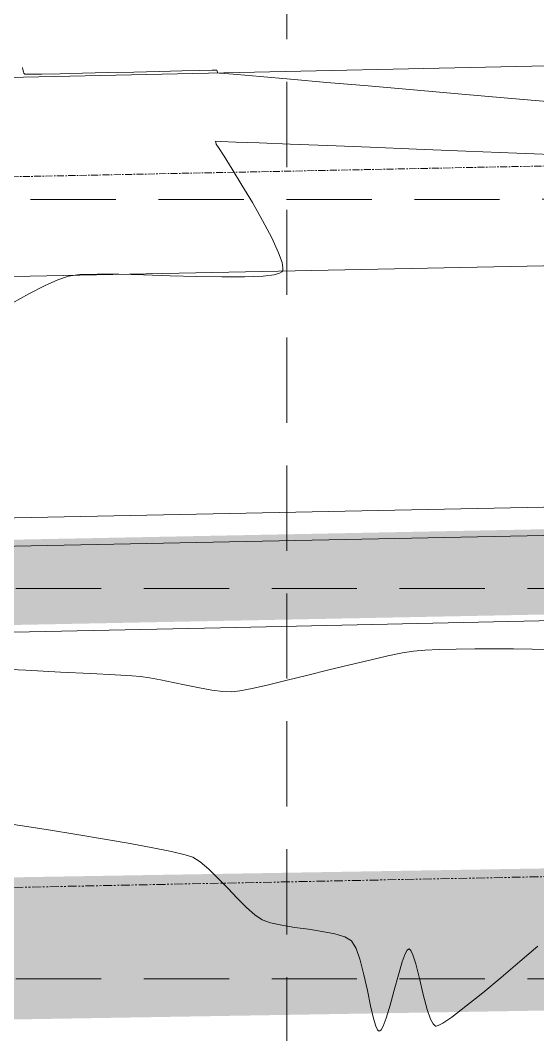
# Model space of a CAD drawing. Extents: x 2140663 to 2528301, y 336313 to 7007653.
# Drawn here: x 2527814.3 to 2527850.7, y 7007455.9 to 7007527.3 of the extents above; entities that cross this region are included whole.
import ezdxf

# ---------------------------------------------------------------- set-up
doc = ezdxf.new("R2010")
doc.units = 0
doc.header["$MEASUREMENT"] = 0
for name, pattern in [('HIDDEN', [0.375, 0.25, -0.125]), ('PHANTOM2', [1.25, 0.625, -0.125, 0.125, -0.125, 0.125, -0.125]), ('xdrc002pt$0$CL', [0.7000000000000001, 0.5, -0.05, 0.1, -0.05])]:
    doc.linetypes.add(name, pattern=pattern)
for name, color, linetype in [('1 EXISTING CONTOURS', 43, 'Continuous'), ('1 SILT FENCE', 200, 'Continuous'), ('GRID', 254, 'HIDDEN'), ('LIMITS OF DISTURBANCE', 1, 'HIDDEN'), ('xdrc002bs$0$C-STRM-PIPE-E', 5, 'Continuous'), ('xdrc002bs$0$v-pave-exst', 6, 'Continuous'), ('xdrc002pt$0$v-prop-line', 3, 'PHANTOM2'), ('xdrc002pt$0$V-RWAY-CNTR-E', 2, 'xdrc002pt$0$CL')]:
    doc.layers.add(name, color=color, linetype=linetype)

msp = doc.modelspace()

# ---------------------------------------------------------------- linework, layer by layer
at = {"layer": '1 EXISTING CONTOURS', "color": 43, "lineweight": 0, "extrusion": (0.9798978747994432, 0.1994997618132278, 0), "elevation": 3874999.331988493}
msp.add_lwpolyline([(6362359.306282264, 601), (6362359.439621211, 601)], dxfattribs=at)
at = {"layer": '1 EXISTING CONTOURS', "color": 43, "lineweight": 0}
for points, elevation in [([(2527814.480033684, 7007523.646579145), (2527814.444091301, 7007523.806694572)], 601), ([(2527814.51397105, 7007523.540067182), (2527814.480033684, 7007523.646579145)], 601), ([(2527814.569585615, 7007523.475720805), (2527814.552768933, 7007523.478048648)], 601), ([(2527814.678916208, 7007523.473332508), (2527814.569585615, 7007523.475720805)], 601), ([(2527817.04862859, 7007523.510939755), (2527815.754945789, 7007523.485893591)], 601), ([(2527818.643011782, 7007523.545485091), (2527817.04862859, 7007523.510939755)], 601), ([(2527822.250791761, 7007523.629323423), (2527820.417323471, 7007523.586092136)], 601), ([(2527824.022644759, 7007523.671741487), (2527822.250791761, 7007523.629323423)], 601), ([(2527826.898417301, 7007523.740388079), (2527825.612110571, 7007523.709908861)], 601), ([(2527828.078465945, 7007523.764532187), (2527827.760793058, 7007523.759741675)], 601), ([(2527828.122406917, 7007523.613681167), (2527828.102974059, 7007523.693514994)], 601), ([(2527828.134718326, 7007523.575746385), (2527828.122406917, 7007523.613681167)], 601), ([(2527828.140451946, 7007523.566953442), (2527828.134718326, 7007523.575746385)], 601), ([(2527828.15575734, 7007523.565229231), (2527828.140451946, 7007523.566953442)], 601), ([(2527828.272845541, 7007523.554413467), (2527828.15575734, 7007523.565229231)], 601), ([(2527828.655438018, 7007523.52054495), (2527828.272845541, 7007523.554413467)], 601), ([(2527831.138208285, 7007523.304890867), (2527829.526033578, 7007523.44461559)], 601), ([(2527838.728932069, 7007522.648841979), (2527835.816602189, 7007522.900558354)], 601), ([(2527841.920757688, 7007522.372686463), (2527838.728932069, 7007522.648841979)], 601), ([(2527848.835117512, 7007521.772840842), (2527845.315134388, 7007522.078537516)], 601), ([(2527852.403762399, 7007521.462042148), (2527848.835117512, 7007521.772840842)], 601), ([(2527827.98663094, 7007518.756059933), (2527828.35728794, 7007518.743271099)], 601), ([(2527828.048145715, 7007518.559297868), (2527828.009630945, 7007518.662603765)], 601), ([(2527828.196286005, 7007518.328474469), (2527828.048145715, 7007518.559297868)], 601), ([(2527829.412435155, 7007518.702959774), (2527831.07153971, 7007518.638347326)], 601), ([(2527831.07153971, 7007518.638347326), (2527833.254068732, 7007518.552655122)], 601), ([(2527833.254068732, 7007518.552655122), (2527835.879489346, 7007518.449104534)], 601), ([(2527831.945306775, 7007511.965524627), (2527831.30917245, 7007513.170900618)], 601), ([(2527832.723068964, 7007509.679571312), (2527832.738310623, 7007509.8591578)], 601), ([(2527816.894729202, 7007509.018005176), (2527817.636903786, 7007509.275597908)], 601), ([(2527817.636903786, 7007509.275597908), (2527818.441915726, 7007509.374743911)], 601), ([(2527818.441915726, 7007509.374743911), (2527819.659806118, 7007509.409942133)], 601), ([(2527821.190546803, 7007509.397946801), (2527822.934109623, 7007509.355512138)], 601), ([(2527828.441449319, 7007509.213114419), (2527830.036019105, 7007509.216464689)], 601), ([(2527830.036019105, 7007509.216464689), (2527831.343270238, 7007509.273146755)], 601), ([(2527832.500272876, 7007509.473999112), (2527832.652989394, 7007509.56305009)], 601), ([(2527832.695703916, 7007509.613523181), (2527832.723068964, 7007509.679571312)], 601), ([(2527841.918382187, 7007482.874637881), (2527841.15200087, 7007482.754314627)], 601), ([(2527843.740316626, 7007482.989536737), (2527842.716315216, 7007482.939587172)], 601), ([(2527844.933814836, 7007483.024321464), (2527843.740316626, 7007482.989536737)], 601), ([(2527847.603015329, 7007483.047735944), (2527846.240238264, 7007483.043776237)], 601), ([(2527851.463752531, 7007482.964993537), (2527850.271344043, 7007483.008509709)], 601), ([(2527840.10793305, 7007482.53968955), (2527838.85231571, 7007482.252841192)], 601), ([(2527820.924564008, 7007481.205479329), (2527819.220744255, 7007481.297920202)], 601), ([(2527835.970980395, 7007481.550788772), (2527834.477536385, 7007481.179741789)], 601), ([(2527822.118509661, 7007481.135344769), (2527820.924564008, 7007481.205479329)], 601), ([(2527822.715060611, 7007481.09169074), (2527822.118509661, 7007481.135344769)], 601), ([(2527824.122450526, 7007480.851693643), (2527823.343943946, 7007480.999120593)], 601), ([(2527826.854362227, 7007480.293182959), (2527825.927794417, 7007480.477433727)], 601), ([(2527829.128032097, 7007480.007440603), (2527828.504615817, 7007480.036895298)], 601), ([(2527829.695114246, 7007480.077247885), (2527829.128032097, 7007480.007440603)], 601), ([(2527830.579742732, 7007480.251460181), (2527829.695114246, 7007480.077247885)], 601), ([(2527818.238252945, 7007469.972813739), (2527816.238674724, 7007470.296828722)], 602), ([(2527820.178700991, 7007469.648017743), (2527818.238252945, 7007469.972813739)], 602), ([(2527821.985778008, 7007469.332984663), (2527820.178700991, 7007469.648017743)], 602), ([(2527824.902855544, 7007468.774382968), (2527823.585243144, 7007469.038258427)], 602), ([(2527825.864374357, 7007468.551902215), (2527824.902855544, 7007468.774382968)], 602), ([(2527826.917268875, 7007468.042896162), (2527826.395558729, 7007468.381360099)], 602), ([(2527828.848798927, 7007466.189661035), (2527828.170683126, 7007466.887910389)], 602), ([(2527829.52546164, 7007465.489755692), (2527828.848798927, 7007466.189661035)], 602), ([(2527830.173877111, 7007464.847330596), (2527829.52546164, 7007465.489755692)], 602), ([(2527836.37797196, 7007462.981949735), (2527835.505736217, 7007463.156155842)], 602), ([(2527850.664044, 7007462.116274829), (2527849.406625035, 7007461.030287828)], 602), ([(2527841.568056266, 7007461.91683796), (2527841.482599019, 7007461.835072822)], 602), ([(2527841.608079615, 7007461.927228478), (2527841.568056266, 7007461.91683796)], 602), ([(2527842.084174265, 7007460.883341151), (2527841.886894533, 7007461.516125464)], 602), ([(2527840.857982947, 7007460.094721296), (2527840.566517213, 7007459.030643423)], 602), ([(2527842.612515003, 7007458.715347701), (2527842.342452648, 7007459.850196254)], 602), ([(2527848.091822904, 7007459.912821201), (2527846.800310909, 7007458.839318237)], 602), ([(2527838.895692267, 7007457.928666297), (2527838.676257984, 7007458.996728028)], 602), ([(2527840.566517213, 7007459.030643423), (2527840.273988878, 7007457.967024964)], 602), ([(2527845.612762358, 7007457.885222227), (2527844.609850557, 7007457.125976464)], 602), ([(2527839.992190434, 7007457.040114215), (2527839.782401754, 7007456.488574021)], 602), ([(2527844.609850557, 7007457.125976464), (2527843.994672038, 7007456.709569922)], 602), ([(2527843.66956575, 7007456.534024833), (2527843.527403118, 7007456.491171692)], 602), ([(2527843.994672038, 7007456.709569922), (2527843.66956575, 7007456.534024833)], 602), ([(2527839.507953186, 7007456.14140902), (2527839.467281181, 7007456.152540731)], 602), ([(2527839.549634193, 7007456.151082847), (2527839.507953186, 7007456.14140902)], 602), ([(2527839.638151733, 7007456.231524869), (2527839.549634193, 7007456.151082847)], 602)]:
    msp.add_lwpolyline(points, dxfattribs=dict(at, elevation=elevation))
at = {"layer": '1 EXISTING CONTOURS', "color": 43, "lineweight": 0, "extrusion": (0.884433094076834, 0.4666670141564305, 0), "elevation": 5505862.898917796}
msp.add_lwpolyline([(5018038.020379797, 601), (5018038.074781708, 601)], dxfattribs=at)
at = {"layer": '1 EXISTING CONTOURS', "color": 43, "lineweight": 0, "extrusion": (0.7197619652326478, 0.6942209399063362, 0), "elevation": 6684194.305591306}
msp.add_lwpolyline([(3288887.075242051, 601), (3288887.094559109, 601)], dxfattribs=at)
at = {"layer": '1 EXISTING CONTOURS', "color": 43, "lineweight": 0, "extrusion": (0.004940316481010995, -0.9999877965620718, 0), "elevation": -6994949.752935582}
msp.add_lwpolyline([(2562403.553343523, 601), (2562403.214593056, 601)], dxfattribs=at)
at = {"layer": '1 EXISTING CONTOURS', "color": 43, "lineweight": 0, "extrusion": (0.0147655076207255, -0.9998909839501017, 0), "elevation": -6969435.070570149}
msp.add_lwpolyline([(2631009.823890689, 601.0000000000007), (2631009.086527057, 601.0000000000007)], dxfattribs=at)
at = {"layer": '1 EXISTING CONTOURS', "color": 43, "lineweight": 0, "extrusion": (0.02288009174768358, -0.9997382164354917, 0), "elevation": -6947852.368519366}
msp.add_lwpolyline([(2687491.458058031, 601.0000000000003), (2687489.683281736, 601.0000000000003)], dxfattribs=at)
at = {"layer": '1 EXISTING CONTOURS', "color": 43, "lineweight": 0, "extrusion": (0.02400578536220908, -0.9997118196106034, 0), "elevation": -6944821.839920012}
msp.add_lwpolyline([(2695318.25244201, 601.0000000000007), (2695316.662518012, 601.0000000000007)], dxfattribs=at)
at = {"layer": '1 EXISTING CONTOURS', "color": 43, "lineweight": 0, "extrusion": (0.0224365358808904, -0.9997482692446463, 0), "elevation": -6949044.052236734}
msp.add_lwpolyline([(2684415.987073065, 601.0000000000003), (2684415.124480167, 601.0000000000003)], dxfattribs=at)
at = {"layer": '1 EXISTING CONTOURS', "color": 43, "lineweight": 0, "extrusion": (0.9452932615727709, 0.3262217798141516, 0), "elevation": 4675545.723543957}
msp.add_lwpolyline([(5799532.344974831, 601), (5799532.420101985, 601)], dxfattribs=at)
at = {"layer": '1 EXISTING CONTOURS', "color": 43, "lineweight": 0, "extrusion": (-0.08688559954199021, -0.9962182956522275, 0), "elevation": -7200655.046647344}
msp.add_lwpolyline([(1909417.146334572, 601), (1909416.272434179, 601)], dxfattribs=at)
at = {"layer": '1 EXISTING CONTOURS', "color": 43, "lineweight": 0, "extrusion": (-0.08613363278785979, -0.9962835928101829, 0), "elevation": -7199211.773905911}
msp.add_lwpolyline([(1914855.379717703, 601.0000000000007), (1914853.249295765, 601.0000000000007)], dxfattribs=at)
at = {"layer": '1 EXISTING CONTOURS', "color": 43, "lineweight": 0, "extrusion": (-0.08608034536718798, -0.9962881983349325, 0), "elevation": -7199109.345512731}
msp.add_lwpolyline([(1915242.999960566, 601.0000000000007), (1915240.434548786, 601.0000000000007)], dxfattribs=at)
at = {"layer": '1 EXISTING CONTOURS', "color": 43, "lineweight": 0, "extrusion": (-0.08633416092241343, -0.9962662358314783, 0), "elevation": -7199597.047914327}
msp.add_lwpolyline([(1913418.398077352, 601), (1913414.99097935, 601)], dxfattribs=at)
at = {"layer": '1 EXISTING CONTOURS', "color": 43, "lineweight": 0, "extrusion": (0.9710259481189315, 0.2389740740744279, 0), "elevation": 4129201.873688488}
msp.add_lwpolyline([(6200397.095294968, 601), (6200397.191539738, 601)], dxfattribs=at)
at = {"layer": '1 EXISTING CONTOURS', "color": 43, "lineweight": 0, "extrusion": (-0.03817660524578195, -0.9992710076910606, 0), "elevation": -7098914.221327781}
msp.add_lwpolyline([(2258462.31304288, 601), (2258463.36895985, 601)], dxfattribs=at)
at = {"layer": '1 EXISTING CONTOURS', "color": 43, "lineweight": 0, "extrusion": (-0.03952609540669502, -0.9992185385499517, 0), "elevation": -7101957.825721223}
msp.add_lwpolyline([(2248880.630413996, 601.0000000000003), (2248883.620529989, 601.0000000000003)], dxfattribs=at)
at = {"layer": '1 EXISTING CONTOURS', "color": 43, "lineweight": 0, "extrusion": (0.8428179427598421, 0.5381987693799267, 0), "elevation": 5901936.700836333}
msp.add_lwpolyline([(4545587.424805271, 601), (4545588.157011733, 601)], dxfattribs=at)
at = {"layer": '1 EXISTING CONTOURS', "color": 43, "lineweight": 0, "extrusion": (0.8467463974721146, 0.5319967465765144, 0), "elevation": 5868406.37633279}
msp.add_lwpolyline([(4588792.71207629, 601.0000000000003), (4588793.791340308, 601.0000000000003)], dxfattribs=at)
at = {"layer": '1 EXISTING CONTOURS', "color": 43, "lineweight": 0, "extrusion": (-0.03960770594167207, -0.9992153069434225, 0), "elevation": -7102141.478461524}
msp.add_lwpolyline([(2248303.564229554, 601), (2248306.836402384, 601)], dxfattribs=at)
at = {"layer": '1 EXISTING CONTOURS', "color": 43, "lineweight": 0, "extrusion": (-0.03966958034532445, -0.9992128523969385, 0), "elevation": -7102280.686907106}
msp.add_lwpolyline([(2247867.045686565, 601), (2247870.519318977, 601)], dxfattribs=at)
at = {"layer": '1 EXISTING CONTOURS', "color": 43, "lineweight": 0, "extrusion": (-0.03971919975428678, -0.9992108812312239, 0), "elevation": -7102392.30413276}
msp.add_lwpolyline([(2247517.827611779, 601), (2247521.422106511, 601)], dxfattribs=at)
at = {"layer": '1 EXISTING CONTOURS', "color": 43, "lineweight": 0, "extrusion": (-0.03976108701296607, -0.9992092153095604, 0), "elevation": -7102486.514830168}
msp.add_lwpolyline([(2247223.685191922, 601.0000000000007), (2247227.319951707, 601.0000000000007)], dxfattribs=at)
at = {"layer": '1 EXISTING CONTOURS', "color": 43, "lineweight": 0, "extrusion": (0.8521556606798495, 0.5232883812691518, 0), "elevation": 5821056.053457821}
msp.add_lwpolyline([(4648710.159105799, 601), (4648711.474665839, 601)], dxfattribs=at)
at = {"layer": '1 EXISTING CONTOURS', "color": 43, "lineweight": 0, "extrusion": (0.8594453209488383, 0.5112276795119258, 0), "elevation": 5754967.517671024}
msp.add_lwpolyline([(4730278.528371474, 601), (4730279.969665941, 601)], dxfattribs=at)
at = {"layer": '1 EXISTING CONTOURS', "color": 43, "lineweight": 0, "extrusion": (0.8695689386123197, 0.4938115642637827, 0), "elevation": 5658514.629029572}
msp.add_lwpolyline([(4845243.457354492, 601), (4845244.914189493, 601)], dxfattribs=at)
at = {"layer": '1 EXISTING CONTOURS', "color": 43, "lineweight": 0, "extrusion": (0.9078326164106092, 0.4193327325419133, 0), "elevation": 5233327.429577766}
msp.add_lwpolyline([(5301644.083726099, 601), (5301645.245158643, 601)], dxfattribs=at)
at = {"layer": '1 EXISTING CONTOURS', "color": 43, "lineweight": 0, "extrusion": (0.9430263485570125, 0.3327180577113719, 0), "elevation": 4715338.008172587}
msp.add_lwpolyline([(5767211.214519791, 601.0000000000003), (5767211.929898359, 601.0000000000003)], dxfattribs=at)
at = {"layer": '1 EXISTING CONTOURS', "color": 43, "lineweight": 0, "extrusion": (0.9841682861688993, 0.1772365213475247, 0), "elevation": 3729799.484530413}
msp.add_lwpolyline([(6448544.687312433, 601), (6448545.070742429, 601)], dxfattribs=at)
at = {"layer": '1 EXISTING CONTOURS', "color": 43, "lineweight": 0, "extrusion": (-0.007836052278351864, -0.999969297671029, 0), "elevation": -7027102.390087449}
msp.add_lwpolyline([(2472830.839777994, 601.0000000000007), (2472832.370565678, 601.0000000000007)], dxfattribs=at)
at = {"layer": '1 EXISTING CONTOURS', "color": 43, "lineweight": 0, "extrusion": (-0.03021732832528831, -0.9995433522708667, 0), "elevation": -7080693.447826248}
msp.add_lwpolyline([(2314920.398569071, 601.0000000000007), (2314922.255773956, 601.0000000000007)], dxfattribs=at)
at = {"layer": '1 EXISTING CONTOURS', "color": 43, "lineweight": 0, "extrusion": (-0.02837122123451345, -0.9995974558819477, 0), "elevation": -7076405.944114113}
msp.add_lwpolyline([(2327995.63282958, 601.0000000000007), (2327997.502704906, 601.0000000000007)], dxfattribs=at)
at = {"layer": '1 EXISTING CONTOURS', "color": 43, "lineweight": 0, "extrusion": (-0.01864429379393871, -0.9998261800477749, 0), "elevation": -7053420.744320838}
msp.add_lwpolyline([(2396737.2117273, 601.0000000000007), (2396738.993897357, 601.0000000000007)], dxfattribs=at)
at = {"layer": '1 EXISTING CONTOURS', "color": 43, "lineweight": 0, "extrusion": (0.122184822154791, -0.9925073648265802, 0), "elevation": -6646141.939573932}
msp.add_lwpolyline([(3365102.499522665, 601.0000000000007), (3365103.27706103, 601.0000000000007)], dxfattribs=at)
at = {"layer": '1 EXISTING CONTOURS', "color": 43, "lineweight": 0, "extrusion": (0.2649102964945874, -0.9642730602952413, 0), "elevation": -6087503.748405082}
msp.add_lwpolyline([(4293881.793832303, 601.0000000000007), (4293882.193397633, 601.0000000000007)], dxfattribs=at)
at = {"layer": '1 EXISTING CONTOURS', "color": 43, "lineweight": 0, "extrusion": (0.7633376429573144, -0.6459997235636961, 0), "elevation": -2597259.421476857}
msp.add_lwpolyline([(6982075.02790593, 601.0000000000007), (6982075.09402751, 601.0000000000007)], dxfattribs=at)
at = {"layer": '1 EXISTING CONTOURS', "color": 43, "lineweight": 0, "extrusion": (-0.4629154544806548, 0.8864024379495856, 0), "elevation": 5041307.619475845}
msp.add_lwpolyline([(-5484545.010207627, 601.0000000000007), (-5484546.239644326, 601.0000000000007)], dxfattribs=at)
at = {"layer": '1 EXISTING CONTOURS', "color": 43, "lineweight": 0, "extrusion": (-0.4210232853662171, 0.9070498294908813, 0), "elevation": 5291890.08611429}
msp.add_lwpolyline([(-5243179.310825367, 601), (-5243180.352342225, 601)], dxfattribs=at)
at = {"layer": '1 EXISTING CONTOURS', "color": 43, "lineweight": 0, "extrusion": (0.4830042165828996, -0.8756180256042811, 0), "elevation": -4914955.092212916}
msp.add_lwpolyline([(5598054.829146404, 601.0000000000007), (5598056.17377219, 601.0000000000007)], dxfattribs=at)
at = {"layer": '1 EXISTING CONTOURS', "color": 43, "lineweight": 0, "extrusion": (0.2013558465018344, -0.9795181586267454, 0), "elevation": -6354961.009131633}
msp.add_lwpolyline([(3887063.932350831, 601.0000000000007), (3887062.86645143, 601.0000000000007)], dxfattribs=at)
at = {"layer": '1 EXISTING CONTOURS', "color": 43, "lineweight": 0, "extrusion": (0.08112860640750126, -0.9967036416219099, 0), "elevation": -6779303.407697933}
msp.add_lwpolyline([(3088017.366111845, 601), (3088016.565539842, 601)], dxfattribs=at)
at = {"layer": '1 EXISTING CONTOURS', "color": 43, "lineweight": 0, "extrusion": (0.01488997847546152, -0.9998891381253225, 0), "elevation": -6969066.604962813}
msp.add_lwpolyline([(2631907.270154164, 601), (2631905.963585888, 601)], dxfattribs=at)
at = {"layer": '1 EXISTING CONTOURS', "color": 43, "lineweight": 0, "extrusion": (-0.008586813099297845, -0.999963132640798, 0), "elevation": -7028930.855251923}
msp.add_lwpolyline([(2467583.82333169, 601.0000000000003), (2467582.460722334, 601.0000000000003)], dxfattribs=at)
at = {"layer": '1 EXISTING CONTOURS', "color": 43, "lineweight": 0, "extrusion": (-0.02107542577923973, -0.9997778885473633, 0), "elevation": -7059202.087054105}
msp.add_lwpolyline([(2379603.118803096, 601.0000000000007), (2379601.812743411, 601.0000000000007)], dxfattribs=at)
at = {"layer": '1 EXISTING CONTOURS', "color": 43, "lineweight": 0, "extrusion": (0.2338623846201947, -0.9722697079821814, 0), "elevation": -6221996.301722097}
msp.add_lwpolyline([(4096527.652600144, 601), (4096526.211611222, 601)], dxfattribs=at)
at = {"layer": '1 EXISTING CONTOURS', "color": 43, "lineweight": 0, "extrusion": (-0.04953243076708937, -0.9987725157924119, 0), "elevation": -7124088.763436318}
msp.add_lwpolyline([(2177614.18713628, 601.0000000000007), (2177611.475489338, 601.0000000000007)], dxfattribs=at)
at = {"layer": '1 EXISTING CONTOURS', "color": 43, "lineweight": 0, "extrusion": (-0.05053693014230679, -0.9987221929504679, 0), "elevation": -7126275.315270788}
msp.add_lwpolyline([(2170450.4336531, 601.0000000000007), (2170447.96949824, 601.0000000000007)], dxfattribs=at)
at = {"layer": '1 EXISTING CONTOURS', "color": 43, "lineweight": 0, "extrusion": (-0.05193543564224173, -0.9986504446124533, 0), "elevation": -7129307.70623565}
msp.add_lwpolyline([(2160471.194733808, 601.0000000000007), (2160469.065687291, 601.0000000000007)], dxfattribs=at)
at = {"layer": '1 EXISTING CONTOURS', "color": 43, "lineweight": 0, "extrusion": (0.2394373444489782, -0.9709118178718505, 0), "elevation": -6198388.319085634}
msp.add_lwpolyline([(4132160.116317376, 601.0000000000007), (4132158.591662501, 601.0000000000007)], dxfattribs=at)
at = {"layer": '1 EXISTING CONTOURS', "color": 43, "lineweight": 0, "extrusion": (-0.1456284244319687, -0.9893393563370773, 0), "elevation": -7300899.672035173}
msp.add_lwpolyline([(1480386.702892452, 601), (1480386.067232574, 601)], dxfattribs=at)
at = {"layer": '1 EXISTING CONTOURS', "color": 43, "lineweight": 0, "extrusion": (-0.2018979392001106, -0.9794065663179661, 0), "elevation": -7373535.240479255}
msp.add_lwpolyline([(1060972.497539999, 601), (1060971.601083813, 601)], dxfattribs=at)
at = {"layer": '1 EXISTING CONTOURS', "color": 43, "lineweight": 0, "extrusion": (-0.2040246607151508, -0.9789657490535957, 0), "elevation": -7375822.201834576}
msp.add_lwpolyline([(1044956.176003904, 601), (1044955.228729886, 601)], dxfattribs=at)
at = {"layer": '1 EXISTING CONTOURS', "color": 43, "lineweight": 0, "extrusion": (-0.233144879391046, 0.9724420112344668, 0), "elevation": 6225017.418388308}
msp.add_lwpolyline([(-4091929.314383218, 601.0000000000007), (-4091927.955628455, 601.0000000000007)], dxfattribs=at)
at = {"layer": '1 EXISTING CONTOURS', "color": 43, "lineweight": 0, "extrusion": (0.2392636607949499, -0.970954633658545, 0), "elevation": -6199127.390766294}
msp.add_lwpolyline([(4131048.199102516, 601), (4131046.715567084, 601)], dxfattribs=at)
at = {"layer": '1 EXISTING CONTOURS', "color": 43, "lineweight": 0, "extrusion": (-0.1731486528724525, -0.984895702096651, 0), "elevation": -7339327.037810508}
msp.add_lwpolyline([(1276310.92079196, 601.0000000000007), (1276310.031710967, 601.0000000000007)], dxfattribs=at)
at = {"layer": '1 EXISTING CONTOURS', "color": 43, "lineweight": 0, "extrusion": (-0.1309869502600872, -0.9913840924997545, 0), "elevation": -7278216.783687737}
msp.add_lwpolyline([(1588160.529002205, 601.0000000000007), (1588159.747668769, 601.0000000000007)], dxfattribs=at)
at = {"layer": '1 EXISTING CONTOURS', "color": 43, "lineweight": 0, "extrusion": (0.2202723918901927, -0.9754384006030178, 0), "elevation": -6278554.040648449}
msp.add_lwpolyline([(4009298.618455416, 601), (4009297.453812074, 601)], dxfattribs=at)
at = {"layer": '1 EXISTING CONTOURS', "color": 43, "lineweight": 0, "extrusion": (-0.1516826107377611, -0.9884292516916813, 0), "elevation": -7309814.39635635}
msp.add_lwpolyline([(1435654.114981633, 602.0000000000007), (1435652.197681018, 602.0000000000007)], dxfattribs=at)
at = {"layer": '1 EXISTING CONTOURS', "color": 43, "lineweight": 0, "extrusion": (-0.1556483680036617, -0.9878125255015735, 0), "elevation": -7315517.403450516}
msp.add_lwpolyline([(1406307.227193642, 602), (1406305.218242053, 602)], dxfattribs=at)
at = {"layer": '1 EXISTING CONTOURS', "color": 43, "lineweight": 0, "extrusion": (-0.1812147141407722, -0.9834435557666126, 0), "elevation": -7349529.096307451}
msp.add_lwpolyline([(1216115.316403912, 602.0000000000007), (1216113.690011501, 602.0000000000007)], dxfattribs=at)
at = {"layer": '1 EXISTING CONTOURS', "color": 43, "lineweight": 0, "extrusion": (-0.3056911972863451, -0.9521307115630927, 0), "elevation": -7444760.133590642}
msp.add_lwpolyline([(264699.7452671253, 602.0000000000003), (264699.1873769476, 602.0000000000003)], dxfattribs=at)
at = {"layer": '1 EXISTING CONTOURS', "color": 43, "lineweight": 0, "extrusion": (-0.6527485556513041, -0.7575746320298328, 0), "elevation": -6958715.393241622}
msp.add_lwpolyline([(-2659096.304242727, 602), (-2659097.097088066, 602)], dxfattribs=at)
at = {"layer": '1 EXISTING CONTOURS', "color": 43, "lineweight": 0, "extrusion": (-0.6986627856476654, -0.7154511247814517, 0), "elevation": -6779599.53819238}
msp.add_lwpolyline([(-3087318.828271766, 602), (-3087319.740667755, 602)], dxfattribs=at)
at = {"layer": '1 EXISTING CONTOURS', "color": 43, "lineweight": 0, "extrusion": (-0.6632110185924598, -0.7484324584206326, 0), "elevation": -6921098.967429593}
msp.add_lwpolyline([(-2755516.954821799, 602), (-2755517.74764428, 602)], dxfattribs=at)
at = {"layer": '1 EXISTING CONTOURS', "color": 43, "lineweight": 0, "extrusion": (0.5647452589897382, 0.8252652861041798, 0), "elevation": 7210597.489499183}
msp.add_lwpolyline([(1871300.651913401, 602.0000000000007), (1871301.271760786, 602.0000000000007)], dxfattribs=at)
at = {"layer": '1 EXISTING CONTOURS', "color": 43, "lineweight": 0, "extrusion": (-0.3437913796865178, -0.9390460517212352, 0), "elevation": -7449377.97793392}
msp.add_lwpolyline([(-35355.10040565068, 602.0000000000007), (-35355.72508897632, 602.0000000000007)], dxfattribs=at)
at = {"layer": '1 EXISTING CONTOURS', "color": 43, "lineweight": 0, "extrusion": (-0.2122063389663462, -0.9772248818478274, 0), "elevation": -7384289.887377527}
msp.add_lwpolyline([(983232.77337773, 602), (983231.9667430981, 602)], dxfattribs=at)
at = {"layer": '1 EXISTING CONTOURS', "color": 43, "lineweight": 0, "extrusion": (-0.1564149190404259, -0.9876914361791223, 0), "elevation": -7316602.512637299}
msp.add_lwpolyline([(1400647.743794362, 602), (1400646.814703712, 602)], dxfattribs=at)
at = {"layer": '1 EXISTING CONTOURS', "color": 43, "lineweight": 0, "extrusion": (-0.139388484786172, -0.9902377746324442, 0), "elevation": -7291405.894147672}
msp.add_lwpolyline([(1526397.563564987, 602.0000000000007), (1526396.579174402, 602.0000000000007)], dxfattribs=at)
at = {"layer": '1 EXISTING CONTOURS', "color": 43, "lineweight": 0, "extrusion": (-0.1512552729447361, -0.9884947356493173, 0), "elevation": -7309188.889496131}
msp.add_lwpolyline([(1438836.337673146, 602.0000000000003), (1438835.366862682, 602.0000000000003)], dxfattribs=at)
at = {"layer": '1 EXISTING CONTOURS', "color": 43, "lineweight": 0, "extrusion": (-0.2941589980464153, -0.9557564982087903, 0), "elevation": -7441014.097125522}
msp.add_lwpolyline([(354688.5005882382, 602.0000000000007), (354687.7550375925, 602.0000000000007)], dxfattribs=at)
at = {"layer": '1 EXISTING CONTOURS', "color": 43, "lineweight": 0, "extrusion": (-0.5062608610637241, -0.8623803920283767, 0), "elevation": -7322843.466453133}
msp.add_lwpolyline([(-1367646.433637093, 602), (-1367646.990964732, 602)], dxfattribs=at)
at = {"layer": '1 EXISTING CONTOURS', "color": 43, "lineweight": 0, "extrusion": (0.8487992264780454, 0.5287153044222116, 0), "elevation": 5850579.233664669}
msp.add_lwpolyline([(4611421.713637176, 602), (4611422.322042012, 602)], dxfattribs=at)
at = {"layer": '1 EXISTING CONTOURS', "color": 43, "lineweight": 0, "extrusion": (0.9450532210253805, 0.3269165175232868, 0), "elevation": 4679796.40482826}
msp.add_lwpolyline([(5796031.659708973, 602), (5796032.539569562, 602)], dxfattribs=at)
at = {"layer": '1 EXISTING CONTOURS', "color": 43, "lineweight": 0, "extrusion": (0.9373172701380159, -0.3484771658244168, 0), "elevation": -72551.00342921587}
msp.add_lwpolyline([(7449109.741927429, 602.0000000000003), (7449109.151621063, 602.0000000000003)], dxfattribs=at)
at = {"layer": '1 EXISTING CONTOURS', "color": 43, "lineweight": 0, "extrusion": (0.879097733510904, -0.4766415581293679, 0), "elevation": -1117827.809573549}
msp.add_lwpolyline([(7365118.119846727, 602), (7365117.825501552, 602)], dxfattribs=at)
at = {"layer": '1 EXISTING CONTOURS', "color": 43, "lineweight": 0, "extrusion": (-0.2761158780135811, -0.9611243529891381, 0), "elevation": -7433019.515997658}
msp.add_lwpolyline([(494698.6741270539, 602.0000000000007), (494698.6273411098, 602.0000000000007)], dxfattribs=at)
at = {"layer": '1 EXISTING CONTOURS', "color": 43, "lineweight": 0, "extrusion": (0.7259296651035727, 0.6877689447209833, 0), "elevation": 6654549.930608636}
msp.add_lwpolyline([(3348353.361115943, 602.0000000000007), (3348353.494543505, 602.0000000000007)], dxfattribs=at)
at = {"layer": '1 EXISTING CONTOURS', "color": 43, "lineweight": 0, "extrusion": (0.9044944316606633, 0.4264854312808982, 0), "elevation": 5274999.157703755}
msp.add_lwpolyline([(5260122.184069737, 602.0000000000007), (5260122.517212359, 602.0000000000007)], dxfattribs=at)
at = {"layer": '1 EXISTING CONTOURS', "color": 43, "lineweight": 0, "extrusion": (0.9696671151781507, 0.2444293062259168, 0), "elevation": 4163990.419138527}
msp.add_lwpolyline([(6177025.827760867, 602), (6177026.888424137, 602)], dxfattribs=at)
at = {"layer": '1 EXISTING CONTOURS', "color": 43, "lineweight": 0, "extrusion": (0.9577910820363283, -0.2874652034102209, 0), "elevation": 406742.4890650648}
msp.add_lwpolyline([(7438350.042076029, 602.0000000000007), (7438349.072878241, 602.0000000000007)], dxfattribs=at)
at = {"layer": '1 EXISTING CONTOURS', "color": 43, "lineweight": 0, "extrusion": (0.9701442327207884, 0.2425286946293012, 0), "elevation": 4151881.759893181}
msp.add_lwpolyline([(6185172.45614666, 602.0000000000007), (6185173.521086143, 602.0000000000007)], dxfattribs=at)
at = {"layer": '1 EXISTING CONTOURS', "color": 43, "lineweight": 0, "extrusion": (0.64760966560541, -0.7619722573784751, 0), "elevation": -3702431.190814839}
msp.add_lwpolyline([(6464250.613246559, 602), (6464248.887721622, 602)], dxfattribs=at)
at = {"layer": '1 EXISTING CONTOURS', "color": 43, "lineweight": 0, "extrusion": (0.9779406784947853, 0.2088828124694781, 0), "elevation": 3935814.013686191}
msp.add_lwpolyline([(6324857.153618705, 602.0000000000007), (6324858.285936031, 602.0000000000007)], dxfattribs=at)
at = {"layer": '1 EXISTING CONTOURS', "color": 43, "lineweight": 0, "extrusion": (0.9665435713654931, 0.2565024846897943, 0), "elevation": 4240700.598397969}
msp.add_lwpolyline([(6124615.168088771, 602.0000000000007), (6124616.261913579, 602.0000000000007)], dxfattribs=at)
at = {"layer": '1 EXISTING CONTOURS', "color": 43, "lineweight": 0, "extrusion": (0.6263176810782696, -0.7795679331326675, 0), "elevation": -3879555.057787708}
msp.add_lwpolyline([(6359523.675887623, 602), (6359522.152545655, 602)], dxfattribs=at)
at = {"layer": '1 EXISTING CONTOURS', "color": 43, "lineweight": 0, "extrusion": (0.97489459402124, 0.2226668600132529, 0), "elevation": 4024705.127618111}
msp.add_lwpolyline([(6268665.96885573, 602), (6268666.902964883, 602)], dxfattribs=at)
at = {"layer": '1 EXISTING CONTOURS', "color": 43, "lineweight": 0, "extrusion": (0.9567614800701087, -0.2908736327927561, 0), "elevation": 380255.4464113354}
msp.add_lwpolyline([(7439747.939674861, 602.0000000000007), (7439746.970874625, 602.0000000000007)], dxfattribs=at)
at = {"layer": '1 EXISTING CONTOURS', "color": 43, "lineweight": 0, "extrusion": (0.9572287277434887, 0.2893322705516652, 0), "elevation": 4447203.658976502}
msp.add_lwpolyline([(5976353.17884988, 602), (5976353.738606131, 602)], dxfattribs=at)
at = {"layer": '1 EXISTING CONTOURS', "color": 43, "lineweight": 0, "extrusion": (0.9452266319240568, 0.3264147887297751, 0), "elevation": 4676722.2348703}
msp.add_lwpolyline([(5798509.588463465, 602), (5798510.296645653, 602)], dxfattribs=at)
at = {"layer": '1 EXISTING CONTOURS', "color": 43, "lineweight": 0, "extrusion": (0.8865446377512692, 0.4626430646561893, 0), "elevation": 5482997.143586244}
msp.add_lwpolyline([(5042933.945388986, 602.0000000000007), (5042934.327656679, 602.0000000000007)], dxfattribs=at)
at = {"layer": '1 EXISTING CONTOURS', "color": 43, "lineweight": 0, "extrusion": (0.9002656783012386, 0.4353409106353442, 0), "elevation": 5326359.417316264}
msp.add_lwpolyline([(5208100.437839372, 602), (5208100.715263619, 602)], dxfattribs=at)
at = {"layer": '1 EXISTING CONTOURS', "color": 43, "lineweight": 0, "extrusion": (0.8720681649195298, -0.489384425307839, 0), "elevation": -1224891.466280804}
msp.add_lwpolyline([(7348065.139925174, 602), (7348064.845167078, 602)], dxfattribs=at)
at = {"layer": '1 EXISTING CONTOURS', "color": 43, "lineweight": 0, "extrusion": (0.7278042187115826, 0.6857849657331538, 0), "elevation": 6645383.437260327}
msp.add_lwpolyline([(3366499.406443144, 602.0000000000007), (3366499.58056103, 602.0000000000007)], dxfattribs=at)
at = {"layer": '1 EXISTING CONTOURS', "color": 43, "lineweight": 0, "extrusion": (-0.4380213642983764, -0.8989645623817376, 0), "elevation": -7406704.510484423}
msp.add_lwpolyline([(-796973.9453452015, 602), (-796974.0122272396, 602)], dxfattribs=at)
at = {"layer": '1 EXISTING CONTOURS', "color": 43, "lineweight": 0, "extrusion": (-0.05629273253137339, -0.998414306920805, 0), "elevation": -7138644.035480151}
msp.add_lwpolyline([(2129366.269433663, 602.0000000000007), (2129366.222586689, 602.0000000000007)], dxfattribs=at)
at = {"layer": '1 EXISTING CONTOURS', "color": 43, "lineweight": 0, "extrusion": (-0.7028417125075632, -0.7113462779542998, 0), "elevation": -6761398.872165921}
msp.add_lwpolyline([(-3126963.28625694, 602.0000000000007), (-3126963.399934474, 602.0000000000007)], dxfattribs=at)
at = {"layer": '1 SILT FENCE', "color": 200, "linetype": 'Continuous', "lineweight": 0, "const_width": 10}
msp.add_lwpolyline([(2527691.8070874, 7007459.910734712), (2528105.114774872, 7007466.851410929)], dxfattribs=at)
at = {"layer": 'GRID', "color": 253, "linetype": 'HIDDEN', "lineweight": 0, "ltscale": 24}
for p, q in [((2527833.011762789, 7006031.94285864), (2527833.011762789, 7007624.562990395)), ((2527229.983776069, 7007514.580157942), (2528272.331315909, 7007514.733102113)), ((2527228.947377252, 7007487.275630045), (2528272.331315909, 7007487.275630045)), ((2527228.947377252, 7007459.818157976), (2528272.331315909, 7007459.818157976))]:
    msp.add_line(p, q, dxfattribs=at)
at = {"layer": 'LIMITS OF DISTURBANCE', "ltscale": 70, "const_width": 6}
msp.add_lwpolyline([(2527323.279507909, 7007478.034385583), (2527323.279507909, 7007463.102355542), (2527345.362386929, 7006446.874516389, 0.3527120601780434), (2527681.725039883, 7006131.321992346), (2528205.897920626, 7006144.525554366), (2528183.386823632, 7007495.015237641)], format="xyb", close=True, dxfattribs=at)
at = {"layer": 'xdrc002bs$0$C-STRM-PIPE-E', "color": 5, "lineweight": 0}
for p, q in [((2527591.312528847, 7007487.738834859), (2527892.311090905, 7007493.849968021)), ((2527601.639681472, 7007485.94809348), (2527892.351688269, 7007491.8503801))]:
    msp.add_line(p, q, dxfattribs=at)
at = {"layer": 'xdrc002bs$0$v-pave-exst', "color": 7, "lineweight": 0}
for points in [[(2528033.451923139, 7007522.463901453, 0.08821619470133672), (2528011.975001772, 7007527.013151095), (2527948.215746516, 7007525.942333472), (2527874.088955177, 7007524.547518157), (2527802.531882095, 7007523.020453377)], [(2527803.273091199, 7007509.019062395), (2527874.395950365, 7007510.456043916), (2527948.925050925, 7007511.876853056), (2528014.242205501, 7007513.216740287, 0.0732885195192831), (2528031.069342427, 7007517.531115355, -0.00841796638918515), (2528033.052234306, 7007518.324182093, 7.607806520411469)], [(2527875.325527198, 7007485.54518708), (2527828.33418015, 7007484.507504335), (2527790.241843021, 7007483.725919287), (2527714.462598443, 7007482.397023675, 0.4043652713190415), (2527691.802102856, 7007465.051320417, -0.5814380765081351)]]:
    msp.add_lwpolyline(points, format="xyb", dxfattribs=at)
at = {"layer": 'xdrc002pt$0$v-prop-line', "color": 7, "lineweight": 0}
msp.add_line((2527332.689760574, 7007456.482693586), (2528169.444881075, 7007473.471219813), dxfattribs=at)
at = {"layer": 'xdrc002pt$0$V-RWAY-CNTR-E', "color": 7, "lineweight": 0}
msp.add_line((2527284.938087328, 7007505.523501908), (2528222.469736997, 7007524.558080399), dxfattribs=at)

doc.saveas('drawing.dxf')
